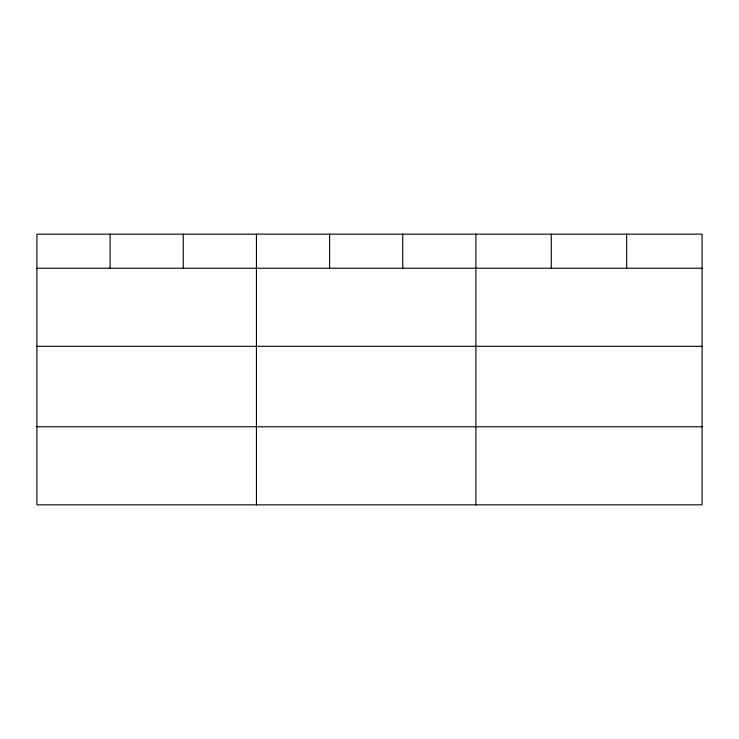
<?xml version="1.0" encoding="UTF-8"?>
<svg xmlns="http://www.w3.org/2000/svg" width="739" height="739" viewBox="0 0 739 739"><rect width="100%" height="100%" fill="white"/><g stroke="black" fill="none" stroke-linecap="round" stroke-linejoin="round"><path stroke-width="1.11" d="M702.05 346.314L702.05 234.152L36.95 234.152L36.95 504.848L702.05 504.848L702.05 346.314L36.95 346.314M36.95 268.229L702.05 268.229M36.95 426.763L702.05 426.763M626.672 234.152L626.672 268.229M551.294 234.152L551.294 268.229M475.916 234.152L475.916 504.848M402.755 234.152L402.755 268.229M329.594 234.152L329.594 268.229M256.433 234.152L256.433 504.848M183.272 234.152L183.272 268.229M110.111 234.152L110.111 268.229"/></g></svg>
